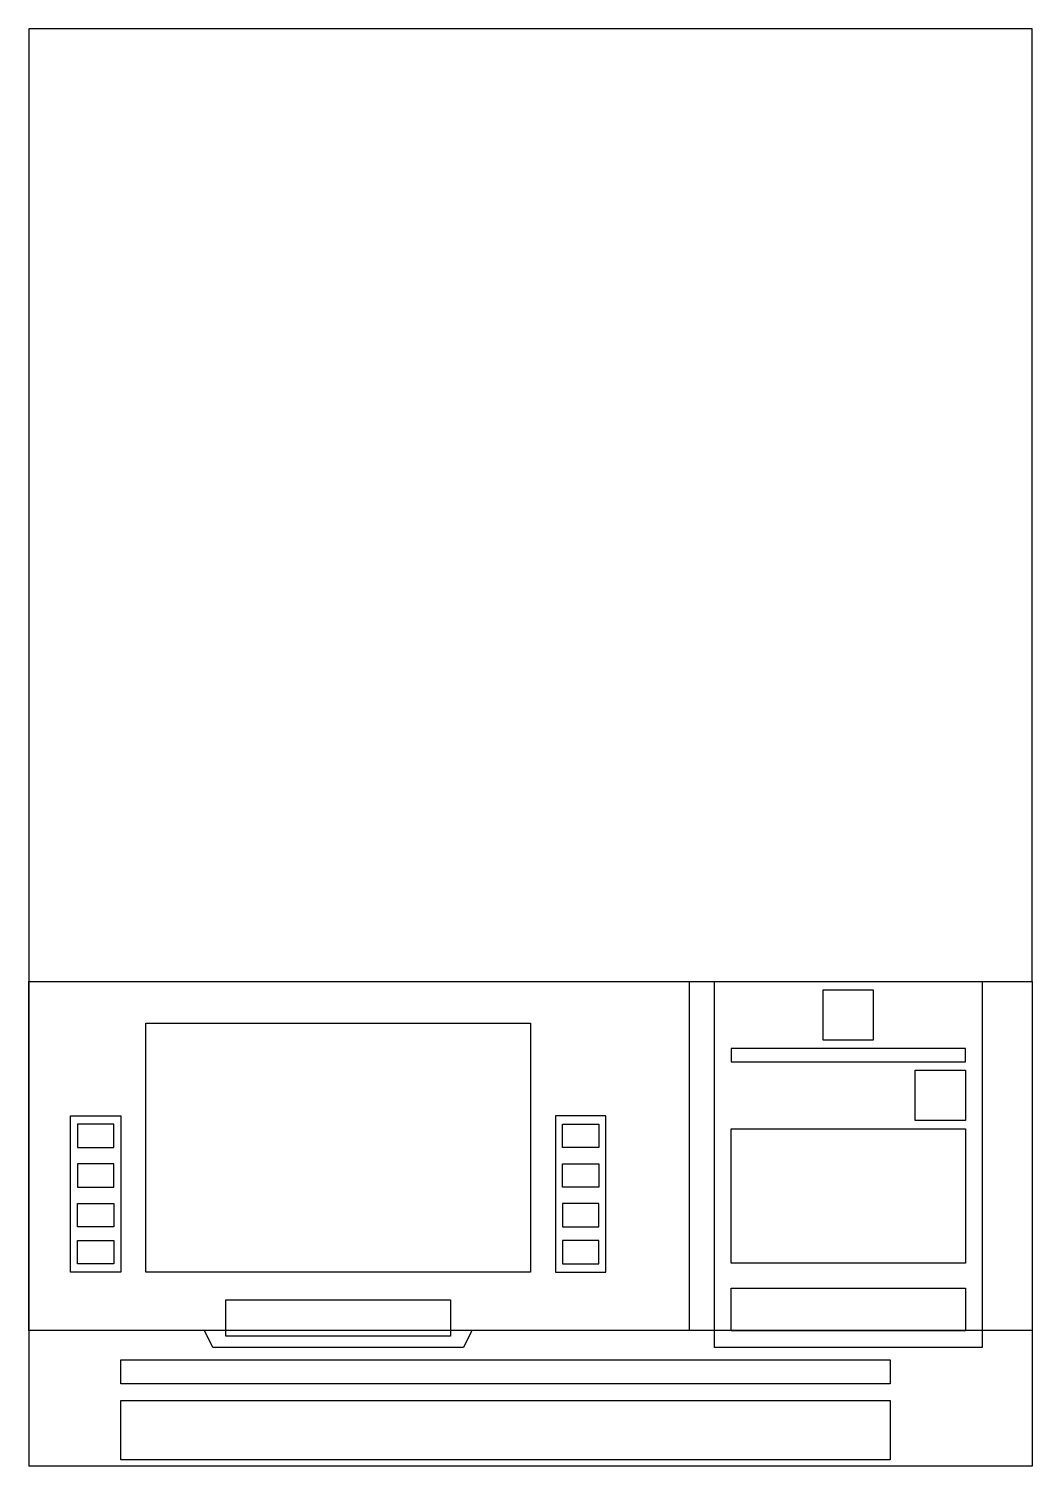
# Model space of a CAD drawing. Header units: millimetres. Extents: x 1420.07 to 1420.67, y 2711.09 to 2711.95.
import ezdxf

# ---------------------------------------------------------------- set-up
doc = ezdxf.new("R2010")
doc.units = ezdxf.units.MM
doc.header["$LTSCALE"] = 10
doc.layers.add('Equipam_diversos', color=1, linetype='Continuous')

msp = doc.modelspace()

# ---------------------------------------------------------------- linework, layer by layer
at = {"layer": 'Equipam_diversos'}
for p, q in [((1420.07003, 2711.38004), (1420.07003, 2711.09004)), ((1420.67003, 2711.38004), (1420.67003, 2711.09004)), ((1420.67003, 2711.17117), (1420.07003, 2711.17117)), ((1420.67003, 2711.09004), (1420.07003, 2711.09004))]:
    msp.add_line(p, q, dxfattribs=at)
for points in [[(1420.67003, 2711.38004), (1420.67003, 2711.95004), (1420.07003, 2711.95004), (1420.07003, 2711.38004)], [(1420.33003, 2711.16102), (1420.18003, 2711.16102), (1420.17503, 2711.17117), (1420.07003, 2711.17117), (1420.07003, 2711.38004), (1420.46498, 2711.38004), (1420.46498, 2711.17117), (1420.33503, 2711.17117)], [(1420.47998, 2711.16102), (1420.47998, 2711.38004), (1420.64003, 2711.38004), (1420.64003, 2711.16102)], [(1420.545, 2711.34504), (1420.545, 2711.37504), (1420.575, 2711.37504), (1420.575, 2711.34504)], [(1420.14003, 2711.20617), (1420.14003, 2711.35504), (1420.37003, 2711.35504), (1420.37003, 2711.20617)], [(1420.48998, 2711.34004), (1420.48998, 2711.33195), (1420.63003, 2711.33195), (1420.63003, 2711.34004)], [(1420.60003, 2711.29695), (1420.60003, 2711.32695), (1420.63003, 2711.32695), (1420.63003, 2711.29695)], [(1420.09503, 2711.20617), (1420.09503, 2711.29976), (1420.12503, 2711.29976), (1420.12503, 2711.20617)], [(1420.41503, 2711.20617), (1420.41503, 2711.29976), (1420.38503, 2711.29976), (1420.38503, 2711.20617)], [(1420.48998, 2711.21158), (1420.48998, 2711.29195), (1420.63003, 2711.29195), (1420.63003, 2711.21158)], [(1420.48998, 2711.17108), (1420.48998, 2711.19658), (1420.63003, 2711.19658), (1420.63003, 2711.17108)], [(1420.18796, 2711.1678), (1420.18796, 2711.18958), (1420.32213, 2711.18958), (1420.32213, 2711.1678)], [(1420.12503, 2711.13944), (1420.12503, 2711.15364), (1420.58503, 2711.15364), (1420.58503, 2711.13944)], [(1420.12503, 2711.09383), (1420.12503, 2711.12944), (1420.58503, 2711.12944), (1420.58503, 2711.09383)]]:
    msp.add_lwpolyline(points, close=True, dxfattribs=at)
for points in [[(1420.09908, 2711.28074), (1420.12098, 2711.28074), (1420.12098, 2711.29476), (1420.09908, 2711.29476), (1420.09908, 2711.28074)], [(1420.41098, 2711.28074), (1420.38908, 2711.28074), (1420.38908, 2711.29476), (1420.41098, 2711.29476), (1420.41098, 2711.28074)], [(1420.09908, 2711.25702), (1420.12098, 2711.25702), (1420.12098, 2711.27104), (1420.09908, 2711.27104), (1420.09908, 2711.25702)], [(1420.41098, 2711.25702), (1420.38908, 2711.25702), (1420.38908, 2711.27104), (1420.41098, 2711.27104), (1420.41098, 2711.25702)], [(1420.09908, 2711.2473), (1420.12098, 2711.2473), (1420.12098, 2711.23328), (1420.09908, 2711.23328), (1420.09908, 2711.2473)], [(1420.41098, 2711.2473), (1420.38908, 2711.2473), (1420.38908, 2711.23328), (1420.41098, 2711.23328), (1420.41098, 2711.2473)], [(1420.09908, 2711.22519), (1420.12098, 2711.22519), (1420.12098, 2711.21117), (1420.09908, 2711.21117), (1420.09908, 2711.22519)], [(1420.41098, 2711.22519), (1420.38908, 2711.22519), (1420.38908, 2711.21117), (1420.41098, 2711.21117), (1420.41098, 2711.22519)]]:
    msp.add_lwpolyline(points, dxfattribs=at)

doc.saveas('drawing.dxf')
